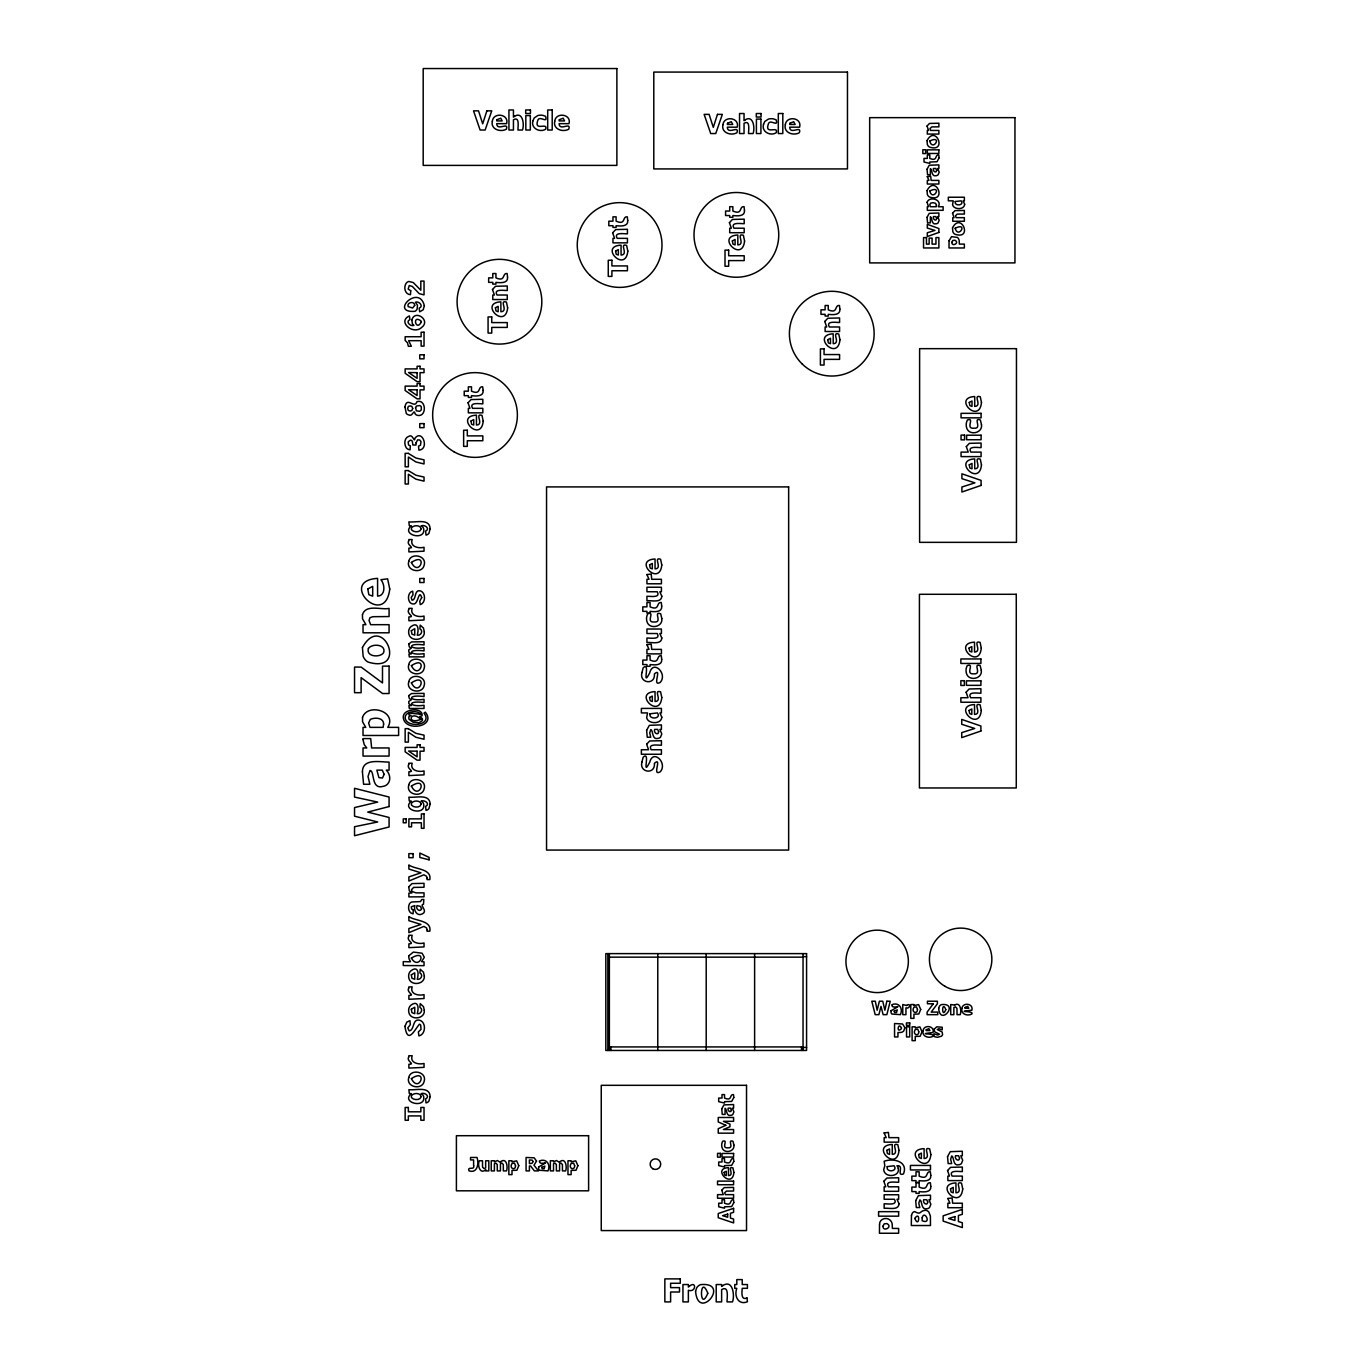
<?xml version="1.0" encoding="UTF-8"?>
<svg xmlns="http://www.w3.org/2000/svg" width="1371" height="1371" viewBox="0 0 1371 1371"><rect width="100%" height="100%" fill="white"/><g stroke="black" fill="none" stroke-linecap="round" stroke-linejoin="round"><path stroke-width="1.5" d="M803.046 956.65L806.576 956.65M609.358 957.147L803.046 957.147M609.358 1046.93L803.046 1046.93M803.046 1047.427L806.576 1047.427M898.331 1168.538C899.753 1175.89 888.579 1177.655 884.861 1172.788A5.827 5.827 0 0 1 883.764 1169.377L884.809 1165.796L884.158 1161.271C893.532 1157.827 908.493 1161.58 903.472 1173.936C895.914 1176.729 904.809 1164.665 896.942 1165.778A6.101 6.101 0 0 1 898.331 1168.538M803.046 953.616L803.046 1050.46M801.521 1046.93L801.521 1050.46M754.616 953.616L754.616 1050.46M706.202 953.616L706.202 1050.46M657.772 953.616L657.772 1050.46M610.866 1046.93L610.866 1050.46M609.358 953.616L609.358 1050.46M607.85 953.616L607.85 1050.46M922.186 1217.774L922.152 1220.721C932.211 1225.091 924.38 1209.119 922.186 1217.774M914.834 1218.442C919.238 1229.29 920.609 1209.65 914.834 1218.442M473.612 1165.299C475.223 1171.023 466.86 1165.676 469.019 1170.851C477.365 1173.765 479.165 1163.533 476.988 1157.467L470.544 1157.467L470.544 1159.917L473.612 1159.917L473.612 1165.299M427.118 878.16L427.015 879.599L429.809 879.599C432.036 868.46 414.505 869.42 408.884 864.93L408.884 869.043L420.948 872.83L408.884 876.909L408.884 881.056L423.879 874.784L426.57 876.326L427.118 878.16M427.118 929.778L427.015 931.2L429.809 931.2C432.036 920.078 414.505 921.038 408.884 916.548L408.884 920.661L420.948 924.448L408.884 928.527L408.884 932.674L423.879 926.402L426.57 927.944L427.118 929.778M362.955 739.466L364.24 744.624L366.76 747.949L363.024 747.949L363.024 756.072L389.073 756.072L389.073 747.949L371.627 747.949L370.701 738.592L363.024 738.592L362.955 739.466M646.906 574.569L649.014 579.282L646.941 579.282L646.941 583.789L661.422 583.789L661.422 579.282L651.722 579.282L651.208 574.072L646.906 574.569M646.906 644.661L649.014 649.374L646.941 649.374L646.941 653.881L661.422 653.881L661.422 649.374L651.722 649.374L651.208 644.164L646.906 644.661M884.124 1132.926L886.232 1137.639L884.158 1137.639L884.158 1142.146L898.639 1142.146L898.639 1137.639L888.939 1137.639L888.425 1132.429L884.124 1132.926M927.276 176.636L928.972 180.406L927.31 180.406L927.31 184.022L938.878 184.022L938.878 180.406L931.132 180.406L930.72 176.242L927.276 176.636M947.824 1198.477L949.932 1203.207L947.858 1203.207L947.858 1207.714L962.322 1207.714L962.322 1203.207L952.639 1203.207L952.125 1197.997L947.824 1198.477M883.078 1226.051C882.273 1232.34 893.412 1227.285 887.02 1223.6L884.226 1223.806L883.078 1226.051M951.92 242.204C951.268 247.243 960.18 243.198 955.056 240.251L952.828 240.422L951.92 242.204M416.064 442.816L416.03 445.027L412.86 445.027L412.363 441.359A2.108 2.108 0 0 0 410.392 440.194L408.164 441.822L408.558 444.975L410.357 445.866L410.083 449.808L408.798 449.534A5.244 5.244 0 0 1 406.09 447.512C403.948 443.998 404.325 437.555 408.918 436.304C412.894 433.527 414.385 443.638 414.916 438.292C422.302 428.575 429.791 449.345 418.892 450.151L418.532 446.141L420.486 445.181L421 441.565L419.663 439.954L417.607 439.902L416.064 442.816M362.424 771.822L363.589 784.281L369.862 784.281L368.011 776.466L369.999 770.502C375.003 770.793 370.701 790.159 383.297 786.303A7.729 7.729 0 0 0 387.445 784.178C391.283 780.305 389.981 773.672 386.314 770.142L389.073 770.142L389.073 762.087C380.521 762.19 362.475 757.889 362.424 771.822M646.615 730.315L647.249 737.238L650.745 737.238L649.717 732.885L650.814 729.578C653.316 730.297 651.722 740.391 658.2 738.369A4.284 4.284 0 0 0 660.514 737.17L661.799 733.982L659.879 729.389L661.422 729.389L661.422 724.899L649.357 725.328L646.615 730.315M721.746 1108.882L722.26 1114.417L725.053 1114.417L725.105 1108.299C727.11 1108.865 725.825 1116.954 731.017 1115.326A3.428 3.428 0 0 0 732.868 1114.366L733.896 1111.83L732.354 1108.145L733.588 1108.145L733.588 1104.563L723.939 1104.889L721.746 1108.882M927.036 169.233L927.55 174.768L930.343 174.768L930.395 168.65C932.4 169.216 931.115 177.287 936.307 175.677A3.428 3.428 0 0 0 938.158 174.717L939.186 172.163L937.644 168.496L938.878 168.496L938.878 164.897L929.23 165.24L927.036 169.233M927.036 217.338L927.55 222.873L930.343 222.873L930.395 216.755C932.4 217.321 931.115 225.392 936.307 223.781A3.428 3.428 0 0 0 938.158 222.822L939.186 220.268L937.644 216.584L938.878 216.584L938.878 213.002L929.23 213.345L927.036 217.338M915.674 1200.619L916.325 1207.543L919.821 1207.543L918.776 1203.207L919.89 1199.882C922.392 1200.602 920.781 1210.696 927.276 1208.674A4.284 4.284 0 0 0 929.572 1207.491L930.875 1204.286L928.955 1199.694L930.481 1199.694L930.481 1195.204L918.416 1195.632L915.674 1200.619M947.532 1156.661L948.166 1163.585L951.663 1163.585L950.634 1159.249L951.731 1155.924C954.233 1156.644 952.639 1166.738 959.117 1164.716A4.284 4.284 0 0 0 961.431 1163.533L962.716 1160.329L960.797 1155.736L962.322 1155.736L962.322 1151.246L950.257 1151.674L947.532 1156.661M408.678 540.894C406.09 545.212 415.824 548.006 408.884 548.109L408.884 551.913L424.033 551.176L424.033 547.269C418.892 548.708 409.552 546.858 412.174 539.54L408.849 539.54L408.678 540.894M408.678 609.718C406.09 614.037 415.824 616.83 408.884 616.933L408.884 620.737L424.033 620L424.033 616.076C418.892 617.533 409.552 615.682 412.174 608.364L408.849 608.364L408.678 609.718M408.678 764.572C406.09 768.891 415.824 771.684 408.884 771.787L408.884 775.592L424.033 774.855L424.033 770.93C418.892 772.387 409.552 770.536 412.174 763.219L408.849 763.219L408.678 764.572M408.678 936.633C406.09 940.952 415.824 943.745 408.884 943.848L408.884 947.652L424.033 946.915L424.033 942.991C418.892 944.448 409.552 942.597 412.174 935.279L408.849 935.279L408.678 936.633M408.678 988.251C406.09 992.57 415.824 995.363 408.884 995.466L408.884 999.27L424.033 998.534L424.033 994.609C418.892 996.066 409.552 994.215 412.174 986.897L408.849 986.897L408.678 988.251M408.678 1057.075C406.09 1061.394 415.824 1064.187 408.884 1064.29L408.884 1068.095L424.033 1067.358L424.033 1063.433C418.892 1064.89 409.552 1063.022 412.174 1055.721L408.849 1055.721L408.678 1057.075M413.305 909.727L413.099 913.84C408.592 913.275 407.667 907.413 409.398 903.969A4.319 4.319 0 0 1 411.711 901.998L420.52 901.57L421.72 899.513L423.845 899.513L423.485 904.226C418.755 904.86 428.3 910.824 422.491 913.806C417.195 916.908 413.322 910.327 414.847 905.563L411.3 906.779L411.608 909.059L413.305 909.727M879.531 1224.252L879.445 1233.249L898.639 1233.249L898.639 1228.433L892.367 1228.433L892.195 1224.046A7.163 7.163 0 0 0 890.087 1220.121C886.471 1216.677 879.445 1218.888 879.531 1224.252M949.075 240.765L949.006 247.962L964.361 247.962L964.361 244.107L959.34 244.107L959.203 240.593A5.724 5.724 0 0 0 957.506 237.474L951.56 236.635L949.075 240.765M641.971 672.544C638.852 683.289 655.458 685.637 654.413 673.898C662.724 666.923 651.431 687.574 660.291 682.347C667.883 673.846 653.127 659.091 649.7 672.904C641.268 688.945 651.036 660.616 643.17 667.814L641.971 672.544M641.971 761.95C638.852 772.696 655.458 775.026 654.413 763.287C662.724 756.329 651.431 776.98 660.291 771.753C667.883 763.236 653.127 748.48 649.7 762.31C641.268 778.351 651.036 750.023 643.17 757.22L641.971 761.95M911.458 1215.529L911.304 1225.52L930.481 1225.52L930.395 1216.008L928.904 1212.17A5.124 5.124 0 0 0 925.956 1210.302C918.964 1210.473 921.775 1215.614 914.611 1211.57A3.685 3.685 0 0 0 912.143 1213.489L911.458 1215.529M421.72 597.619L419.749 601.149L420.263 604.611C425.85 603.017 425.85 592.957 420.657 590.952C413.734 588.964 416.664 600.052 412.054 600.207L411.214 597.585L413.048 594.671L412.688 591.192C406.467 592.478 407.273 605.177 414.282 603.891C418.378 603.12 418.909 588.673 421.72 597.619M404.942 1026.348C407.65 1045.319 414.796 1029.45 419.423 1024.223A1.902 1.902 0 0 1 420.691 1025.131L421.034 1029.364L418.378 1031.917L418.909 1035.91C425.833 1034.522 426.415 1022.286 419.749 1020.264C412.054 1018.173 414.676 1030.598 409.124 1030.821L407.787 1027.924L410.34 1024.651L409.946 1020.658L406.81 1022.132L404.942 1026.348M424.325 305.682L423.228 309.743L419.68 311.851L419.166 308.149C423.999 306.384 419.08 300.746 415.379 302.186L417.47 305.202L417.161 308.869A5.107 5.107 0 0 1 414.967 311.32C389.021 313.342 419.012 283.471 424.325 305.682M483.106 390.409C483.877 396.887 475.548 396.133 471.504 395.671L471.504 397.401L468.351 397.401L468.351 395.671L464.221 395.671L464.221 391.163L468.351 391.163L468.351 386.828L471.504 386.828L471.504 391.163C481.547 395.602 477.416 386.108 482.695 386.828L483.106 390.409M507.544 277.113C508.315 283.591 499.987 282.837 495.942 282.375L495.942 284.105L492.789 284.105L492.789 282.375L488.659 282.375L488.659 277.867L492.789 277.867L492.789 273.532L495.942 273.532L495.942 277.867C505.985 282.306 501.855 272.812 507.133 273.532L507.544 277.113M627.712 220.423C628.484 226.901 620.155 226.146 616.11 225.701L616.11 227.415L612.974 227.415L612.974 225.701L608.827 225.701L608.827 221.177L612.974 221.177L612.974 216.841L616.11 216.841L616.11 221.177C626.17 225.615 622.04 216.121 627.301 216.841L627.712 220.423M661.696 606.102C662.467 612.58 654.138 611.826 650.094 611.363L650.094 613.094L646.941 613.094L646.941 611.363L642.81 611.363L642.81 606.856L646.941 606.856L646.941 602.52L650.094 602.52L650.094 606.856C660.137 611.295 656.006 601.8 661.285 602.52L661.696 606.102M661.696 659.314C662.467 665.792 654.138 665.038 650.094 664.575L650.094 666.306L646.941 666.306L646.941 664.575L642.81 664.575L642.81 660.068L646.941 660.068L646.941 655.732L650.094 655.732L650.094 660.068C660.137 664.507 656.006 655.012 661.285 655.732L661.696 659.314M744.47 210.277C745.241 216.755 736.913 216.001 732.868 215.538L732.868 217.269L729.715 217.269L729.715 215.538L725.585 215.538L725.585 211.031L729.715 211.031L729.715 206.695L732.868 206.695L732.868 211.031C742.911 215.47 738.78 205.976 744.059 206.695L744.47 210.277M733.811 1097.451L731.703 1101.427L724.522 1101.667L724.522 1103.055L718.695 1101.667L718.695 1098.068L722.003 1098.068L722.003 1094.589L724.522 1094.589L724.522 1098.068C732.56 1101.616 729.269 1094.007 733.485 1094.589L733.811 1097.451M733.811 1161.391L731.703 1165.367L724.522 1165.607L724.522 1166.995L718.695 1165.607L718.695 1162.008L722.003 1162.008L722.003 1158.529L724.522 1158.529L724.522 1162.008C732.56 1165.556 729.269 1157.964 733.485 1158.529L733.811 1161.391M733.811 1202.59L731.703 1206.549L724.522 1206.806L724.522 1208.177L718.695 1206.806L718.695 1203.19L722.003 1203.19L722.003 1199.711L724.522 1199.711L724.522 1203.19C732.56 1206.737 729.269 1199.145 733.485 1199.711L733.811 1202.59M839.857 309.075C840.629 315.536 832.3 314.799 828.255 314.336L828.255 316.067L825.119 316.067L825.119 314.336L820.972 314.336L820.972 309.829L825.119 309.829L825.119 305.493L828.255 305.493L828.255 309.829C838.315 314.25 834.185 304.773 839.446 305.493L839.857 309.075M939.101 157.802L937.01 161.761L929.812 162.018L929.812 163.406L924.003 162.018L924.003 158.402L927.31 158.402L927.31 154.94L929.812 154.94L929.812 158.402C937.867 161.949 934.559 154.357 938.775 154.94L939.101 157.802M930.772 1175.375C931.526 1181.853 923.197 1181.099 919.153 1180.637L919.153 1182.368L916.017 1182.368L916.017 1180.637L911.869 1180.637L911.869 1176.129L916.017 1176.129L916.017 1171.794L919.153 1171.794L919.153 1176.129C929.212 1180.568 925.082 1171.074 930.361 1171.794L930.772 1175.375M930.772 1186.343C931.526 1192.804 923.197 1192.067 919.153 1191.605L919.153 1193.336L916.017 1193.336L916.017 1191.605L911.869 1191.605L911.869 1187.097L916.017 1187.097L916.017 1182.762L919.153 1182.762L919.153 1187.097C929.212 1191.519 925.082 1182.025 930.361 1182.762L930.772 1186.343M410.717 290.738L410.495 294.696C404.856 294.457 403.331 286.985 406.313 283.077A4.524 4.524 0 0 1 408.918 281.483L413.254 282.546L420.811 290.224L420.811 281.072L424.033 281.072L424.033 294.868L419.269 293.685L412.345 286.47L409.261 285.528L408.164 289.058L410.717 290.738M430.117 528.846L428.969 533.182A4.576 4.576 0 0 1 426.895 534.844L426.038 535.101L425.576 531.177C430.58 528.658 424.736 524.253 421.086 525.847A4.49 4.49 0 0 1 423.708 529.035C425.627 541.237 400.435 534.759 411.334 525.796A20.754 20.754 0 0 1 409.278 525.659L408.884 521.871C415.687 522.779 429.894 518.015 430.117 528.846M430.117 804.143L428.969 808.479A4.576 4.576 0 0 1 426.895 810.141L426.038 810.398L425.576 806.474C430.58 803.954 424.736 799.55 421.086 801.144A4.49 4.49 0 0 1 423.708 804.331C425.678 816.482 400.452 810.09 411.334 801.161A20.754 20.754 0 0 1 409.278 800.955L408.884 797.168C415.687 798.076 429.894 793.312 430.117 804.143M430.117 1096.646L428.969 1100.982A4.576 4.576 0 0 1 426.895 1102.644L426.038 1102.901L425.576 1098.976C430.58 1096.457 424.736 1092.053 421.086 1093.63A4.49 4.49 0 0 1 423.708 1096.834C425.678 1108.985 400.452 1102.592 411.334 1093.664A20.754 20.754 0 0 1 409.278 1093.458L408.884 1089.671C415.687 1090.579 429.894 1085.815 430.117 1096.646M404.959 406.879L406.262 413.356A4.387 4.387 0 0 0 408.815 414.933C412.534 417.247 414.042 408.284 415.036 413.665A4.37 4.37 0 0 0 417.778 415.43C427.067 416.938 426.192 398.635 416.921 401.669C414.642 409.329 406.947 395.945 404.959 406.879M383.623 724.094L383.109 727.367L370.016 727.367L368.61 723.083L370.324 719.415C374.694 717.239 383.743 717.564 383.623 724.094M936.462 205.273L936.239 206.73L930.412 206.73L929.795 204.827L930.549 203.199L933 202.685L935.605 203.319L936.462 205.273M389.758 589.05C384.857 629.289 337.335 580.858 377.591 578.373L377.591 596.162C385.679 595.7 385.011 584.389 380.915 579.693L387.616 578.836L389.758 589.05M483.209 421.103C480.947 443.536 454.024 416.167 476.457 415.156L476.457 425.044C484.494 424.77 474.058 412.791 482.009 415.413L483.209 421.103M507.647 307.79C505.385 330.24 478.462 302.871 500.878 301.86L500.878 311.731C508.932 311.474 498.496 299.495 506.447 302.117L507.647 307.79M627.815 251.116C625.57 273.549 598.63 246.18 621.063 245.169L621.063 255.057C629.1 254.783 618.681 242.804 626.633 245.426L627.815 251.116M661.799 564.938C659.554 587.388 632.614 560.019 655.047 559.008L655.047 568.879C663.084 568.622 652.647 556.626 660.599 559.265L661.799 564.938M661.799 697.548C659.554 719.998 632.614 692.629 655.047 691.618L655.047 701.489C663.084 701.232 652.647 689.236 660.599 691.875L661.799 697.548M744.573 240.97C742.328 263.403 715.388 236.035 737.821 235.024L737.821 244.912C745.858 244.638 735.422 232.659 743.373 235.281L744.573 240.97M733.896 1172.428C732.405 1189.788 711.275 1168.212 728.481 1167.681L728.481 1175.598C734.925 1175.375 726.579 1165.796 732.937 1167.886L733.896 1172.428M839.96 339.751C837.715 362.201 810.775 334.832 833.208 333.821L833.208 343.693C841.246 343.436 830.826 331.439 838.778 334.078L839.96 339.751M899.016 1150.406C896.771 1172.839 869.831 1145.471 892.264 1144.459L892.264 1154.348C900.301 1154.091 889.865 1142.094 897.816 1144.716L899.016 1150.406M930.875 1154.571C928.613 1177.021 901.672 1149.652 924.105 1148.641L924.105 1158.512C932.143 1158.255 921.723 1146.276 929.675 1148.898L930.875 1154.571M981.482 402.474C979.22 424.924 952.279 397.556 974.712 396.545L974.712 406.416C982.767 406.159 972.33 394.163 980.282 396.802L981.482 402.474M981.482 464.872C979.22 487.322 952.279 459.953 974.712 458.925L974.712 468.813C982.767 468.556 972.33 456.56 980.282 459.182L981.482 464.872M981.293 648.089C979.031 670.539 952.091 643.17 974.524 642.159L974.524 652.03C982.579 651.773 972.142 639.794 980.094 642.416L981.293 648.089M981.293 710.486C979.031 732.937 952.091 705.568 974.524 704.557L974.524 714.428C982.579 714.171 972.142 702.175 980.094 704.814L981.293 710.486M962.716 1188.863C960.454 1211.296 933.514 1183.927 955.947 1182.916L955.947 1192.804C964.002 1192.547 953.565 1180.551 961.517 1183.173L962.716 1188.863M661.799 618.458C663.187 627.164 649.22 629.82 646.975 621.629A10.745 10.745 0 0 1 646.821 616.196L647.712 613.78C655.646 610.969 645.141 622.914 654.241 621.988C663.05 622.845 652.75 610.9 660.685 613.78L661.799 618.458M733.896 1145.008C734.993 1151.966 723.837 1154.108 722.037 1147.544A8.603 8.603 0 0 1 721.917 1143.191L722.62 1141.272C728.961 1139.01 720.563 1148.572 727.847 1147.835C734.907 1148.521 726.647 1138.958 733.005 1141.272L733.896 1145.008M981.482 424.667C982.853 433.356 968.903 436.029 966.658 427.838A10.745 10.745 0 0 1 966.504 422.388L967.378 419.989C975.312 417.178 964.824 429.123 973.924 428.198C982.733 429.037 972.433 417.11 980.368 419.989L981.482 424.667M981.293 670.282C982.664 678.988 968.714 681.644 966.469 673.452A10.745 10.745 0 0 1 966.315 668.02L967.189 665.603C975.124 662.793 964.636 674.738 973.736 673.812C982.544 674.669 972.245 662.724 980.162 665.603L981.293 670.282M518.769 1165.693L516.901 1170.268L512 1170.406L512 1174.621L508.847 1174.621L508.847 1160.774L512 1160.774L512 1161.837L516.644 1160.843L518.769 1165.693M577.894 1165.693L576.009 1170.268L571.124 1170.406L571.124 1174.621L567.971 1174.621L567.971 1160.774L571.124 1160.774L571.124 1161.837L575.769 1160.843L577.894 1165.693M920.712 1009.45L918.827 1014.009L913.943 1014.146L913.943 1018.362L910.79 1018.362L910.79 1004.532L913.943 1004.532L913.943 1005.577L918.587 1004.6L920.712 1009.45M922.015 1031.746L920.147 1036.305L915.245 1036.442L915.245 1040.658L912.092 1040.658L912.092 1026.81L915.245 1026.81L915.245 1027.873L919.89 1026.896L922.015 1031.746M695.56 1291.191C698.216 1322.518 731.514 1281.645 700.598 1284.627A7.489 7.489 0 0 0 696.725 1287.797L695.56 1291.191M938.672 1008.405C940.215 1026.673 959.649 1002.835 941.603 1004.566A4.37 4.37 0 0 0 939.358 1006.417L938.672 1008.405M415.55 407.667L416.407 410.82L419.663 411.317L421.308 409.86L421.308 406.947A2.262 2.262 0 0 0 419.629 405.559L416.407 406.039L415.55 407.667M362.441 647.54L363.126 656.229A11.242 11.242 0 0 0 367.908 662.022C409.209 674.721 382.543 610.9 362.441 647.54M492.343 121.196C490.372 129.268 500.449 132.559 506.362 129.217C508.984 121.265 497.005 131.702 496.73 123.647L506.619 123.647C509.292 113.947 493.337 111.908 492.343 121.196M554.741 121.196C552.77 129.268 562.83 132.559 568.759 129.217C571.381 121.265 559.385 131.702 559.128 123.647L569.016 123.647C571.69 113.947 555.735 111.908 554.741 121.196M722.928 124.727C720.957 132.798 731.034 136.089 736.947 132.747C739.569 124.795 727.59 135.232 727.333 127.177L737.204 127.177C739.877 117.478 723.939 115.438 722.928 124.727M785.326 124.727C783.355 132.798 793.432 136.089 799.344 132.747C801.966 124.795 789.987 135.232 789.713 127.177L799.601 127.177C802.275 117.478 786.32 115.438 785.326 124.727M927.053 140.613L927.344 144.486A5.004 5.004 0 0 0 929.469 147.057C947.704 153.124 935.708 124.093 927.053 140.613M927.053 190.569L927.344 194.442A5.004 5.004 0 0 0 929.469 197.013C947.704 203.079 935.708 174.066 927.053 190.569M952.519 227.826L952.828 231.682A5.004 5.004 0 0 0 954.953 234.252C973.187 240.319 961.191 211.305 952.519 227.826M923.06 1030.769C921.689 1036.407 928.733 1038.721 932.88 1036.373C936.29 1032.637 914.114 1034.762 933.068 1032.483C934.936 1025.697 923.763 1024.257 923.06 1030.769M961.894 1008.473C960.523 1014.129 967.566 1016.425 971.696 1014.077C975.107 1010.341 952.931 1012.466 971.885 1010.187C973.753 1003.401 962.596 1001.961 961.894 1008.473M408.764 561.373C405.662 571.176 422.422 574.346 424.17 565.075C427.169 555.426 410.443 552.187 408.764 561.373M408.764 664.609C405.662 674.395 422.422 677.582 424.17 668.311C427.169 658.663 410.443 655.424 408.764 664.609M408.764 681.815C405.662 691.601 422.422 694.789 424.17 685.517C427.169 675.869 410.443 672.63 408.764 681.815M408.764 785.052C405.662 794.837 422.422 798.025 424.17 788.753C427.169 779.105 410.443 775.866 408.764 785.052M424.325 631.945C425.01 639.691 413.134 641.954 409.552 635.921C408.061 632.956 408.215 628.792 410.974 626.616C417.864 621.44 419.183 628.569 417.23 635.184C420.948 636.075 423.605 630.471 419.886 628.843L420.212 625.125L423.468 628.089L424.325 631.945M408.764 1077.555C405.662 1087.34 422.422 1090.528 424.17 1081.256C427.169 1071.608 410.443 1068.352 408.764 1077.555M424.325 976.066C425.01 983.812 413.134 986.075 409.552 980.042C408.061 977.077 408.215 972.913 410.974 970.737C417.864 965.561 419.183 972.673 417.23 979.305C420.948 980.196 423.605 974.592 419.886 972.964L420.212 969.246L423.468 972.21L424.325 976.066M424.325 1010.478C425.01 1018.225 413.134 1020.487 409.552 1014.454C408.061 1011.49 408.215 1007.325 410.974 1005.149C417.864 999.973 419.183 1007.085 417.23 1013.717C420.948 1014.609 423.605 1009.005 419.886 1007.377L420.212 1003.658L423.468 1006.622L424.325 1010.478M904.894 1027.753L903.746 1030.958A5.021 5.021 0 0 1 901.004 1032.432L897.936 1032.552L897.936 1036.939L894.56 1036.939L894.56 1023.52L902.581 1024L904.894 1027.753M362.458 614.739L362.544 618.801L365.903 624.679L363.024 624.679L363.024 632.802L389.073 632.802L389.073 624.679L370.616 624.679L369.056 620.48L369.947 617.67L373.015 616.693L389.073 616.556L389.073 608.398C381.515 610.215 365.714 603.771 362.458 614.739M412.722 408.455L411.848 410.529L410.118 411.026L408.352 410.477L407.615 408.472L408.352 406.433L410.118 405.885L411.831 406.33L412.722 408.455M468.042 402.8L469.962 408.335L468.351 408.335L468.351 412.842L482.832 412.842L482.832 408.335L472.567 408.335C468.676 401.806 479.901 403.965 482.832 403.828L482.832 399.287L471.076 399.578L468.042 402.8M492.48 289.504L494.4 295.022L492.789 295.022L492.789 299.546L507.27 299.546L507.27 295.022L497.005 295.022C493.114 288.51 504.339 290.652 507.27 290.515L507.27 285.991L495.514 286.282L492.48 289.504M612.648 232.813L614.568 238.348L612.974 238.348L612.974 242.856L627.438 242.856L627.438 238.348L617.19 238.348C613.283 231.819 624.508 233.978 627.438 233.841L627.438 229.3L615.682 229.591L612.648 232.813M646.632 744.213L648.552 749.731L641.371 749.731L641.371 754.256L661.422 754.256L661.422 749.731L651.156 749.731C647.266 743.219 658.491 745.361 661.422 745.224L661.422 740.7L649.665 740.991L646.632 744.213M661.816 596.231C661.422 603.411 651.071 600.104 646.941 600.789L646.941 596.265C649.905 596.111 661.062 598.304 657.206 591.758L646.941 591.758L646.941 587.234L661.422 587.234L661.422 591.758L659.811 591.758L661.816 596.231M661.816 637.995C661.422 645.175 651.071 641.885 646.941 642.571L646.941 638.029C649.905 637.892 661.062 640.068 657.206 633.522L646.941 633.522L646.941 629.015L661.422 629.015L661.422 633.522L659.811 633.522L661.816 637.995M729.406 222.668L731.326 228.203L729.715 228.203L729.715 232.71L744.196 232.71L744.196 228.203L733.931 228.203C730.04 221.674 741.265 223.833 744.196 223.679L744.196 219.154L732.44 219.446L729.406 222.668M721.763 1190.217L723.288 1194.638L717.547 1194.638L717.547 1198.237L733.588 1198.237L733.588 1194.638L725.379 1194.638L724.693 1192.77L726.441 1191.091L733.588 1191.022L733.588 1187.406L724.179 1187.629L721.763 1190.217M824.794 321.465L826.713 326.984L825.119 326.984L825.119 331.491L839.583 331.491L839.583 326.984L829.335 326.984C825.428 320.471 836.653 322.613 839.583 322.476L839.583 317.952L827.827 318.243L824.794 321.465M927.053 126.029L928.578 130.451L927.31 130.451L927.31 134.067L938.878 134.067L938.878 130.451L930.669 130.451L929.984 128.6L931.749 126.903L938.878 126.852L938.878 123.219L929.469 123.459L927.053 126.029M952.537 213.242L954.062 217.663L952.776 217.663L952.776 221.262L964.361 221.262L964.361 217.663L956.153 217.663L955.467 215.795L957.215 214.116L964.361 214.047L964.361 210.431L954.953 210.654L952.537 213.242M883.849 1181.271L885.769 1186.806L884.158 1186.806L884.158 1191.313L898.639 1191.313L898.639 1186.806L888.374 1186.806C884.484 1180.277 895.709 1182.419 898.639 1182.282L898.639 1177.758L886.883 1178.049L883.849 1181.271M899.033 1203.755C898.639 1210.919 888.288 1207.628 884.158 1208.314L884.158 1203.772C887.123 1203.635 898.279 1205.829 894.423 1199.265L884.158 1199.265L884.158 1194.758L898.639 1194.758L898.639 1199.265L897.028 1199.265L899.033 1203.755M966.315 446.586L968.217 452.104L961.054 452.104L961.054 456.612L981.088 456.612L981.088 452.104L970.839 452.104C966.949 445.592 978.174 447.734 981.088 447.597L981.088 443.056L969.331 443.347L966.315 446.586M966.127 692.201L968.029 697.719L960.865 697.719L960.865 702.226L980.899 702.226L980.899 697.719L970.651 697.719C966.761 691.207 977.986 693.349 980.899 693.212L980.899 688.688L969.143 688.979L966.127 692.201M947.55 1170.56L949.452 1176.095L947.858 1176.095L947.858 1180.602L962.322 1180.602L962.322 1176.095L952.074 1176.095C948.184 1169.583 959.409 1171.725 962.322 1171.588L962.322 1167.047L950.566 1167.338L947.55 1170.56M411.866 319.871L412.328 323.659L413.939 325.407C410.392 326.829 405.165 321.534 409.912 319.632L409.398 315.93C396.87 321.654 413.408 335.569 421.72 327.378C431.111 320.42 415.036 308.989 411.866 319.871M532.891 120.922C530.766 128.326 539.763 132.781 545.555 129.285C548.4 121.813 534.193 131.616 537.586 121.025C538.957 114.239 548.126 124.59 545.555 116.312L543.156 115.438A10.745 10.745 0 0 0 537.706 115.592L534.159 117.992L532.891 120.922M763.493 124.47C761.351 131.856 770.365 136.329 776.157 132.816C779.002 125.344 764.778 135.146 768.188 124.555C769.542 117.769 778.711 128.12 776.157 119.843L773.741 118.969A10.745 10.745 0 0 0 768.308 119.123L764.744 121.522L763.493 124.47M408.695 886.9L409.381 890.91L411.9 892.915L408.884 893.155L408.884 896.908L424.033 896.805L424.033 892.864L415.927 892.864L412.243 891.51A2.708 2.708 0 0 1 411.557 889.659L413.665 887.397L424.033 887.26L424.033 883.335L411.968 883.61L408.695 886.9M411.386 562.436C419.269 578.219 428.677 551.108 411.386 562.436M411.386 665.655C419.269 681.456 428.677 654.344 411.386 665.655M411.386 682.861C419.269 698.662 428.677 671.55 411.386 682.861M411.386 786.097C419.269 801.898 428.677 774.786 411.386 786.097M411.386 1078.6C419.269 1094.401 428.677 1067.289 411.386 1078.6M707.796 1293.264C699.279 1314.086 699.518 1272.271 707.796 1293.264M945.801 1009.604C941.586 1019.955 941.688 999.168 945.801 1009.604M408.695 644.044L409.329 646.906L411.351 648.14L408.781 649.82L408.832 652.03L411.334 653.916L408.884 654.018L409.329 656.915A68.276 68.276 0 0 1 412.123 656.863L424.033 656.863L424.033 653.659C408.815 655.886 406.262 648.586 424.033 650.899L424.033 647.712C408.387 650.043 406.587 642.536 424.033 644.953L424.033 641.765L411.523 641.919L408.695 644.044M408.695 695.663L409.329 698.507L411.351 699.758L408.781 701.438L408.832 703.631L411.334 705.534L408.884 705.637L409.329 708.533A68.276 68.276 0 0 1 412.123 708.481L424.033 708.481L424.033 705.277C408.815 707.505 406.262 700.204 424.033 702.518L424.033 699.33C408.387 701.661 406.587 694.154 424.033 696.571L424.033 693.383L411.523 693.537L408.695 695.663M384.137 774.341L382.475 777.991L378.927 777.648L376.854 770.142L382.269 770.142L384.137 774.341M658.68 731.72C658.388 736.158 653.127 732.611 654.635 729.389L657.634 729.389L658.68 731.72M731.394 1110.013C731.171 1113.56 726.956 1110.733 728.155 1108.145L730.572 1108.145L731.394 1110.013M936.684 170.347C936.462 173.911 932.246 171.067 933.445 168.496L935.862 168.496L936.684 170.347M936.684 218.452C936.462 221.999 932.246 219.171 933.445 216.584L935.862 216.584L936.684 218.452M927.739 1202.024C927.464 1206.463 922.203 1202.933 923.694 1199.694L926.71 1199.694L927.739 1202.024M959.58 1158.067C959.306 1162.505 954.045 1158.975 955.536 1155.736L958.552 1155.736L959.58 1158.067M362.527 717.307L362.544 721.729L365.749 727.367L363.024 727.367L363.024 735.473L398.618 735.473L398.618 727.367L387.77 727.367C397.573 711.446 367.754 702.569 362.527 717.307M414.693 305.39L412.602 308.029L408.181 306.59C406.347 302.306 414.779 300.643 414.693 305.39M420.88 714.274L408.935 713.006L408.935 714.891L411.043 715.354L408.815 716.81L408.969 719.192L413.082 722.226L419.2 722.706L422.474 720.529L422.337 718.61L419.715 716.416L422.097 715.782C423.142 708.139 409.089 708.91 405.062 712.886A6.05 6.05 0 0 0 403.263 717.324C404.342 732.268 437.178 726.973 425.353 712.132L423.999 713.126C432.688 724.162 411.231 728.207 405.953 720.289C401.463 711.977 417.058 709.081 420.88 714.274M515.547 1165.761C515.702 1170.971 508.692 1168.606 512 1163.482L514.502 1163.122L515.547 1165.761M574.672 1165.761C574.826 1170.971 567.8 1168.606 571.124 1163.482L573.626 1163.122L574.672 1165.761M927.087 202.257L928.51 206.73L927.31 206.73L927.31 210.329L943.128 210.329L943.128 206.73L938.295 206.73C942.665 199.652 929.401 195.71 927.087 202.257M887.26 1166.601C885.512 1172.856 898.451 1171.742 894.081 1165.778L887.26 1166.601M917.49 1009.519C917.645 1014.711 910.618 1012.364 913.943 1007.239L916.445 1006.862L917.49 1009.519M918.793 1031.797C918.947 1037.007 911.938 1034.659 915.245 1029.535L917.747 1029.158L918.793 1031.797M661.816 717.239C661.353 723.322 652.493 723.939 648.586 720.752A5.724 5.724 0 0 1 646.684 717.684L647.523 712.92L641.371 712.92L641.371 708.413L661.422 708.413L661.422 712.92L659.914 712.92L661.816 717.239M964.67 204.296C964.31 209.163 957.215 209.66 954.096 207.107A4.576 4.576 0 0 1 952.571 204.656L953.239 200.834L948.321 200.834L948.321 197.235L964.361 197.235L964.361 200.834L963.145 200.834L964.67 204.296M408.747 955.861C408.438 962.99 415.43 961.808 403.263 961.619L403.263 965.544L424.033 965.664L424.033 961.859L421.583 961.637L424.325 957.301L422.097 953.205L413.322 952.091L408.747 955.861M538.649 1166.978L538.597 1168.658A2.999 2.999 0 0 0 539.42 1170.268L548.023 1170.903C550.988 1164.219 546.052 1158.015 539.386 1160.997C539.386 1167.098 553.73 1158.135 538.649 1166.978M891.081 1010.735L891.013 1012.398A2.999 2.999 0 0 0 891.853 1014.026L900.439 1014.66C903.42 1007.959 898.485 1001.755 891.818 1004.737C891.818 1010.838 906.145 1001.893 891.081 1010.735M421.257 322.151C415.756 332.09 411.797 314.045 421.017 320.968L421.257 322.151M421.137 528.795C420.434 532.719 413.819 532.496 411.643 529.943A2.434 2.434 0 0 1 411.591 527.766C413.614 524.922 420.4 524.819 421.137 528.795M421.137 804.091C420.434 808.016 413.819 807.793 411.643 805.24A2.434 2.434 0 0 1 411.591 803.046C413.614 800.218 420.4 800.116 421.137 804.091M421.137 1096.594C420.434 1100.519 413.819 1100.279 411.643 1097.743A2.434 2.434 0 0 1 411.591 1095.549C413.614 1092.704 420.4 1092.618 421.137 1096.594M650.043 713.794C648.38 720.015 661.953 718.97 657.429 712.92L650.043 713.794M955.261 201.537C953.925 206.507 964.79 205.684 961.157 200.834L955.261 201.537M934.131 1029.227L934.645 1031.797L939.478 1034.197L937.781 1035.054L934.011 1033.751L934.011 1036.407A8.894 8.894 0 0 0 937.764 1037.23L941.397 1036.219A3.05 3.05 0 0 0 942.597 1034.471L942.117 1031.969L937.267 1029.552L938.895 1028.696L942.237 1029.827L942.237 1027.256L936.77 1026.81L934.131 1029.227M411.351 958.106C419.423 971.645 428.215 947.858 411.351 958.106M536.524 1161.168L533.97 1165.196L538.477 1170.903L534.364 1170.903L530.628 1165.984L529.412 1165.984L529.412 1170.903L526.07 1170.903L526.07 1157.467L534.21 1157.827L536.524 1161.168M901.433 1027.839L901.313 1028.816C896.12 1034.025 898.194 1021.429 901.433 1027.839M541.785 1167.304L542.111 1168.709L544.098 1168.795L544.87 1166.155L541.785 1167.304M894.218 1011.044L894.543 1012.466L896.514 1012.535L897.302 1009.896L894.218 1011.044M367.771 588.982L368.85 594.706L372.689 596.179L372.689 586.36L367.771 588.982M470.99 421.051L471.59 424.239L473.732 425.044L473.732 419.595L470.99 421.051M495.428 307.755L496.028 310.926L498.17 311.748L498.17 306.299L495.428 307.755M615.596 251.064L616.196 254.252L618.338 255.075L618.338 249.625L615.596 251.064M649.58 564.903L650.18 568.074L652.322 568.896L652.322 563.447L649.58 564.903M649.58 697.513L650.18 700.684L652.322 701.506L652.322 696.057L649.58 697.513M732.354 240.919L732.954 244.107L735.096 244.912L735.096 239.462L732.354 240.919M827.741 339.717L828.341 342.887L830.483 343.71L830.483 338.26L827.741 339.717M724.111 1172.411L724.591 1174.947L726.304 1175.598L726.304 1171.245L724.111 1172.411M969.263 402.44L969.863 405.61L972.005 406.433L972.005 400.983L969.263 402.44M969.263 464.838L969.863 468.008L972.005 468.831L972.005 463.381L969.263 464.838M969.074 648.055L969.674 651.242L971.816 652.048L971.816 646.598L969.074 648.055M886.797 1150.355L887.397 1153.542L889.539 1154.365L889.539 1148.915L886.797 1150.355M969.074 710.452L969.674 713.623L971.816 714.445L971.816 708.996L969.074 710.452M918.656 1154.536L919.238 1157.707L921.381 1158.529L921.381 1153.08L918.656 1154.536M950.497 1188.828L951.097 1191.999L953.239 1192.821L953.239 1187.372L950.497 1188.828M533.062 1161.58L532.034 1163.345L529.412 1163.568L529.412 1159.952L532.222 1160.157L533.062 1161.58M421.583 908.733C420.28 912.76 415.173 908.904 417.024 905.563L420.4 906.402L421.583 908.733M368.422 648.5C365.697 656.898 380.23 657.943 383.64 652.647C386.416 644.147 371.901 643.205 368.422 648.5M929.709 141.042C932.794 152.335 943.214 134.461 929.709 141.042M929.709 190.997C932.794 202.291 943.214 184.417 929.709 190.997M955.176 228.254C958.26 239.548 968.697 221.656 955.176 228.254M411.317 630.729L411.934 634.122L414.762 635.15L414.762 628.706L411.317 630.729M411.317 974.85L411.934 978.243L414.762 979.271L414.762 972.827L411.317 974.85M411.317 1009.262L411.934 1012.655L414.762 1013.683L414.762 1007.239L411.317 1009.262M496.97 119.723L496.713 120.922L502.163 120.922L500.723 118.197L496.97 119.723M559.351 119.723L559.111 120.922L564.561 120.922L563.104 118.197L559.351 119.723M727.555 123.253L727.316 124.47L732.765 124.47L731.309 121.728L727.555 123.253M789.953 123.253L789.713 124.47L795.163 124.47L793.706 121.728L789.953 123.253M926.299 1029.724L926.128 1030.581L929.949 1030.581L928.938 1028.661L926.299 1029.724M965.133 1007.445L964.961 1008.285L968.766 1008.285L967.755 1006.365L965.133 1007.445M420.811 719.381C405.627 725.31 410.409 709.115 420.811 719.381M886.831 1001.224L884.878 1010.238L882.753 1001.224L879.394 1001.224L877.149 1010.238L875.298 1001.224L871.802 1001.224L875.195 1014.66L878.897 1014.66L880.987 1006.348L883.147 1014.66L886.848 1014.66L890.242 1001.224L886.831 1001.224M486.876 110.845L482.695 123.836L478.53 110.845L473.526 110.845L480.124 130.022L485.145 130.022L491.743 110.845L486.876 110.845M717.461 114.376L713.297 127.366L709.115 114.376L704.128 114.376L710.726 133.553L715.748 133.553L722.346 114.376L717.461 114.376M933.274 1003.778L927.104 1012.141L927.104 1014.66L937.747 1014.66L937.747 1012.089L931.217 1012.089L937.387 1003.778L937.387 1001.224L927.43 1001.224L927.43 1003.778L933.274 1003.778M500.981 1161.511L500.107 1162.248L497.399 1160.5L494.4 1161.888L494.4 1160.774L491.229 1160.774L491.229 1170.903L494.4 1170.903L494.4 1163.722L495.874 1163.122L497.245 1164.579L497.279 1170.903L500.449 1170.903L500.449 1163.722L501.923 1163.122L503.311 1164.579L503.346 1170.903L506.516 1170.903C507.973 1167.509 506.756 1157.295 500.981 1161.511M560.105 1161.511L559.214 1162.248L556.506 1160.5L553.507 1161.888L553.507 1160.774L550.354 1160.774L550.354 1170.903L553.507 1170.903L553.507 1163.722L554.981 1163.122L556.369 1164.579L556.386 1170.903L559.574 1170.903L559.574 1163.722L561.047 1163.122L562.418 1164.579L562.453 1170.903L565.623 1170.903C567.097 1167.509 565.88 1157.295 560.105 1161.511M906.539 1005.474L902.769 1004.532L902.769 1014.66L905.94 1014.66L905.94 1007.874C910.498 1009.416 910.807 1002.012 906.539 1005.474M689.39 1286.187L688.362 1287.043L688.362 1284.541L682.947 1284.541L682.947 1301.902L688.362 1301.902L688.362 1290.282C696.194 1292.922 696.708 1280.223 689.39 1286.187M514.536 116.312L513.44 117.152L513.44 109.971L508.932 109.971L508.932 130.022L513.44 130.022L513.44 119.774C519.969 115.884 517.81 127.109 517.947 130.022L522.488 130.022C524.459 125.035 522.951 111 514.536 116.312M745.121 119.843L744.042 120.682L744.042 113.519L739.535 113.519L739.535 133.553L744.042 133.553L744.042 123.304C750.554 119.414 748.412 130.639 748.549 133.553L753.073 133.553C755.061 128.566 753.553 114.53 745.121 119.843M954.644 1005.063L950.72 1004.532L950.72 1014.66L953.873 1014.66L953.873 1007.479L955.501 1006.862L956.975 1008.405L957.027 1014.66L960.214 1014.66C961.585 1011.164 960.54 1001.327 954.644 1005.063M722.945 1285.467L721.626 1286.461L721.626 1284.541L716.21 1284.541L716.21 1301.902L721.626 1301.902L721.626 1289.597C729.441 1284.935 726.87 1298.406 727.041 1301.902L732.474 1301.902C734.856 1295.921 733.039 1279.074 722.945 1285.467M485.66 1169.789C479.953 1174.93 477.194 1164.87 479.336 1160.774L482.506 1160.774L482.541 1167.081L484.032 1168.555L485.66 1167.955L485.66 1160.774L488.813 1160.774L488.813 1170.903L485.66 1170.903L485.66 1169.789M725.807 1125.317L718.233 1128.727L718.233 1133.166L733.588 1133.166L733.588 1129.533L723.408 1129.533L729.972 1126.739L729.972 1124.117L723.408 1121.324L733.588 1121.324L733.588 1117.485L718.233 1117.485L718.233 1121.941L725.807 1125.317M938.878 232.436L927.31 236.566L927.31 232.779L934.971 230.397L927.31 228.066L927.31 224.347L938.878 228.511L938.878 232.436M746.972 1297.943C740.717 1300.925 741.951 1291.602 742.225 1288.312L747.435 1288.312L747.435 1284.541L742.225 1284.541L742.225 1279.589L736.81 1279.589L736.81 1284.541L734.736 1284.541L734.736 1288.312L736.81 1288.312C733.828 1296.075 738.506 1305.535 747.435 1301.747L746.972 1297.943M981.088 485.42L961.911 492.018L961.911 487.013L974.918 482.849L961.911 478.668L961.911 473.8L981.088 480.398L981.088 485.42M980.899 731.034L961.722 737.632L961.722 732.645L974.712 728.464L961.722 724.282L961.722 719.415L980.899 726.013L980.899 731.034M733.588 1208.331L718.233 1213.524L718.233 1217.722L733.588 1222.915L733.588 1219.042L730.452 1218.082L730.452 1213.266L733.588 1212.307L733.588 1208.331M962.322 1209.359L943.145 1215.837L943.145 1221.098L962.322 1227.576L962.322 1222.743L958.415 1221.544L958.415 1215.511L962.322 1214.312L962.322 1209.359M727.675 1214.106L722.603 1215.666L727.675 1217.242L727.675 1214.106M954.936 1216.574L948.612 1218.528L954.936 1220.481L954.936 1216.574M389.073 806.559L367.719 812.095L389.073 817.476L389.073 826.987L354.541 835.727L354.541 826.73L377.711 821.983L354.541 816.191L354.541 807.588L377.711 802.086L354.541 797.082L354.541 788.308L389.073 797.048L389.073 806.559M616.881 68.55L423.193 68.55L423.193 165.394L616.881 165.394L616.881 68.55M847.467 72.08L653.796 72.08L653.796 168.924L847.467 168.924L847.467 72.08M530.457 109.971L525.693 109.971L525.693 113.502L530.457 113.502L530.457 109.971M552.205 109.971L547.697 109.971L547.697 130.022L552.205 130.022L552.205 109.971M761.059 113.519L756.295 113.519L756.295 117.032L761.059 117.032L761.059 113.519M782.807 113.519L778.3 113.519L778.3 133.553L782.807 133.553L782.807 113.519M530.337 115.558L525.83 115.558L525.83 130.022L530.337 130.022L530.337 115.558M1014.951 117.649L869.677 117.649L869.677 262.906L1014.951 262.906L1014.951 117.649M760.922 119.088L756.415 119.088L756.415 133.553L760.922 133.553L760.922 119.088M925.648 149.747L922.837 149.747L922.837 153.569L925.648 153.569L925.648 149.747M938.878 149.85L927.31 149.85L927.31 153.466L938.878 153.466L938.878 149.85M926.453 237.594L923.54 237.594L923.54 247.962L938.878 247.962L938.878 237.594L935.947 237.594L935.947 244.124L932.074 244.124L932.074 238.108L929.144 238.108L929.144 244.124L926.453 244.124L926.453 237.594M728.669 250.105L725.002 250.105L725.002 266.248L728.669 266.248L728.669 260.593L744.196 260.593L744.196 255.76L728.669 255.76L728.669 250.105M611.912 260.25L608.261 260.25L608.261 276.411L611.912 276.411L611.912 270.738L627.438 270.738L627.438 265.923L611.912 265.923L611.912 260.25M491.743 316.924L488.076 316.924L488.076 333.084L491.743 333.084L491.743 327.412L507.27 327.412L507.27 322.596L491.743 322.596L491.743 316.924M424.033 332.228L421.12 332.228L421.12 336.735L405.148 336.735L405.148 340.471L407.461 342.716L408.352 346.28L411.351 346.28L408.644 340.676L421.12 340.676L421.12 346.126L424.033 346.126L424.033 332.228M1016.459 348.662L919.615 348.662L919.615 542.35L1016.459 542.35L1016.459 348.662M824.057 348.885L820.406 348.885L820.406 365.046L824.057 365.046L824.057 359.373L839.583 359.373L839.583 354.558L824.057 354.558L824.057 348.885M424.033 354.798L419.766 354.798L419.766 358.842L424.033 358.842L424.033 354.798M420.023 366.263L417.092 366.263L417.092 368.902L405.148 368.902L405.148 373.289L417.075 381.635L420.023 381.635L420.023 372.655L424.033 372.655L424.033 368.902L420.023 368.902L420.023 366.263M417.092 372.655L408.575 372.535L417.092 378.327L417.092 372.655M420.023 383.469L417.092 383.469L417.092 386.108L405.148 386.108L405.148 390.495L417.075 398.841L420.023 398.841L420.023 389.861L424.033 389.861L424.033 386.108L420.023 386.108L420.023 383.469M417.092 389.861L408.575 389.741L417.092 395.534L417.092 389.861M981.088 413.339L961.054 413.339L961.054 417.847L981.088 417.847L981.088 413.339M424.033 423.605L419.766 423.605L419.766 427.666L424.033 427.666L424.033 423.605M467.305 430.237L463.638 430.237L463.638 446.38L467.305 446.38L467.305 440.725L482.832 440.725L482.832 435.892L467.305 435.892L467.305 430.237M964.567 435.087L961.054 435.087L961.054 439.851L964.567 439.851L964.567 435.087M981.088 435.207L966.624 435.207L966.624 439.731L981.088 439.731L981.088 435.207M408.284 453.355L405.148 453.355L405.148 466.808L408.387 466.808L408.387 457.023L415.91 461.976L424.033 463.946L424.033 459.851L415.944 458.034L408.284 453.355M408.284 470.561L405.148 470.561L405.148 484.014L408.387 484.014L408.387 474.229L415.91 479.182L424.033 481.152L424.033 477.057L415.944 475.24L408.284 470.561M788.651 486.911L546.549 486.911L546.549 850.071L788.651 850.071L788.651 486.911M424.033 578.459L419.766 578.459L419.766 582.521L424.033 582.521L424.033 578.459M1016.271 594.294L919.427 594.294L919.427 787.965L1016.271 787.965L1016.271 594.294M980.899 658.954L960.865 658.954L960.865 663.461L980.899 663.461L980.899 658.954M389.073 666.135L382.492 666.135L382.492 682.929L361.121 667.077L354.541 667.077L354.541 692.698L361.121 692.698L361.121 677.651L382.595 693.537L389.073 693.537L389.073 666.135M964.379 680.702L960.865 680.702L960.865 685.466L964.379 685.466L964.379 680.702M980.899 680.839L966.435 680.839L966.435 685.346L980.899 685.346L980.899 680.839M408.284 728.652L405.148 728.652L405.148 742.105L408.387 742.105L408.387 732.32L415.91 737.272L424.033 739.243L424.033 735.147L415.944 733.331L408.284 728.652M420.023 744.796L417.092 744.796L417.092 747.435L405.148 747.435L405.148 751.822L417.075 760.151L420.023 760.151L420.023 751.188L424.033 751.188L424.033 747.435L420.023 747.435L420.023 744.796M417.092 751.188L408.575 751.051L417.092 756.861L417.092 751.188M424.033 813.911L421.377 813.911L421.377 818.864L408.884 818.864L408.884 826.85L411.557 826.85L411.557 822.789L421.377 822.789L421.377 828.324L424.033 828.324L424.033 813.911M406.159 818.864L403.263 818.864L403.263 822.789L406.159 822.789L406.159 818.864M413.117 853.636L408.849 853.636L408.849 857.68L413.117 857.68L413.117 853.636M806.576 953.616L605.828 953.616L605.828 1050.46L806.576 1050.46L806.576 953.616M909.761 1022.92L906.437 1022.92L906.437 1025.371L909.761 1025.371L909.761 1022.92M909.676 1026.81L906.522 1026.81L906.522 1036.939L909.676 1036.939L909.676 1026.81M746.527 1085.318L601.252 1085.318L601.252 1230.575L746.527 1230.575L746.527 1085.318M408.352 1107.46L405.148 1107.46L405.148 1120.278L408.352 1120.278L408.352 1115.925L420.846 1115.925L420.846 1120.278L424.033 1120.278L424.033 1107.46L420.846 1107.46L420.846 1111.812L408.352 1111.812L408.352 1107.46M588.605 1135.702L456.406 1135.702L456.406 1190.816L588.605 1190.816L588.605 1135.702M720.358 1153.354L717.547 1153.354L717.547 1157.158L720.358 1157.158L720.358 1153.354M733.588 1153.457L722.003 1153.457L722.003 1157.055L733.588 1157.055L733.588 1153.457M930.481 1165.436L910.43 1165.436L910.43 1169.943L930.481 1169.943L930.481 1165.436M733.588 1181.117L717.547 1181.117L717.547 1184.733L733.588 1184.733L733.588 1181.117M898.639 1211.656L878.588 1211.656L878.588 1216.163L898.639 1216.163L898.639 1211.656M680.273 1278.886L664.849 1278.886L664.849 1301.902L670.608 1301.902L670.608 1292.013L679.502 1292.013L679.502 1287.626L670.608 1287.626L670.608 1283.273L680.273 1283.273L680.273 1278.886M429.123 859.823L419.852 857.458L419.852 853.053L429.123 857.406L429.123 859.823M652.785 1168.743A5.295 5.295 0 0 0 660.719 1164.15A5.295 5.295 0 0 0 652.785 1159.558A5.295 5.295 0 0 0 652.785 1168.743M945.03 986.349A31.207 31.207 0 0 0 991.85 959.323A31.207 31.207 0 0 0 945.03 932.297A31.207 31.207 0 0 0 945.03 986.349M861.536 988.405A31.207 31.207 0 0 0 908.356 961.379A31.207 31.207 0 0 0 861.536 934.354A31.207 31.207 0 0 0 861.536 988.405M453.835 451.693A42.364 42.364 0 0 0 517.381 415.002A42.364 42.364 0 0 0 453.835 378.31A42.364 42.364 0 0 0 453.835 451.693M478.273 338.397A42.364 42.364 0 0 0 541.819 301.706A42.364 42.364 0 0 0 478.273 265.014A42.364 42.364 0 0 0 478.273 338.397M589.667 274.971A42.364 42.364 0 0 0 660.548 255.983A42.364 42.364 0 0 0 608.655 204.09A42.364 42.364 0 0 0 589.667 274.971M715.199 271.561A42.364 42.364 0 0 0 778.745 234.869A42.364 42.364 0 0 0 715.199 198.178A42.364 42.364 0 0 0 715.199 271.561M801.812 363.623A42.364 42.364 0 0 0 872.693 344.635A42.364 42.364 0 0 0 820.801 292.743A42.364 42.364 0 0 0 801.812 363.623"/></g></svg>
